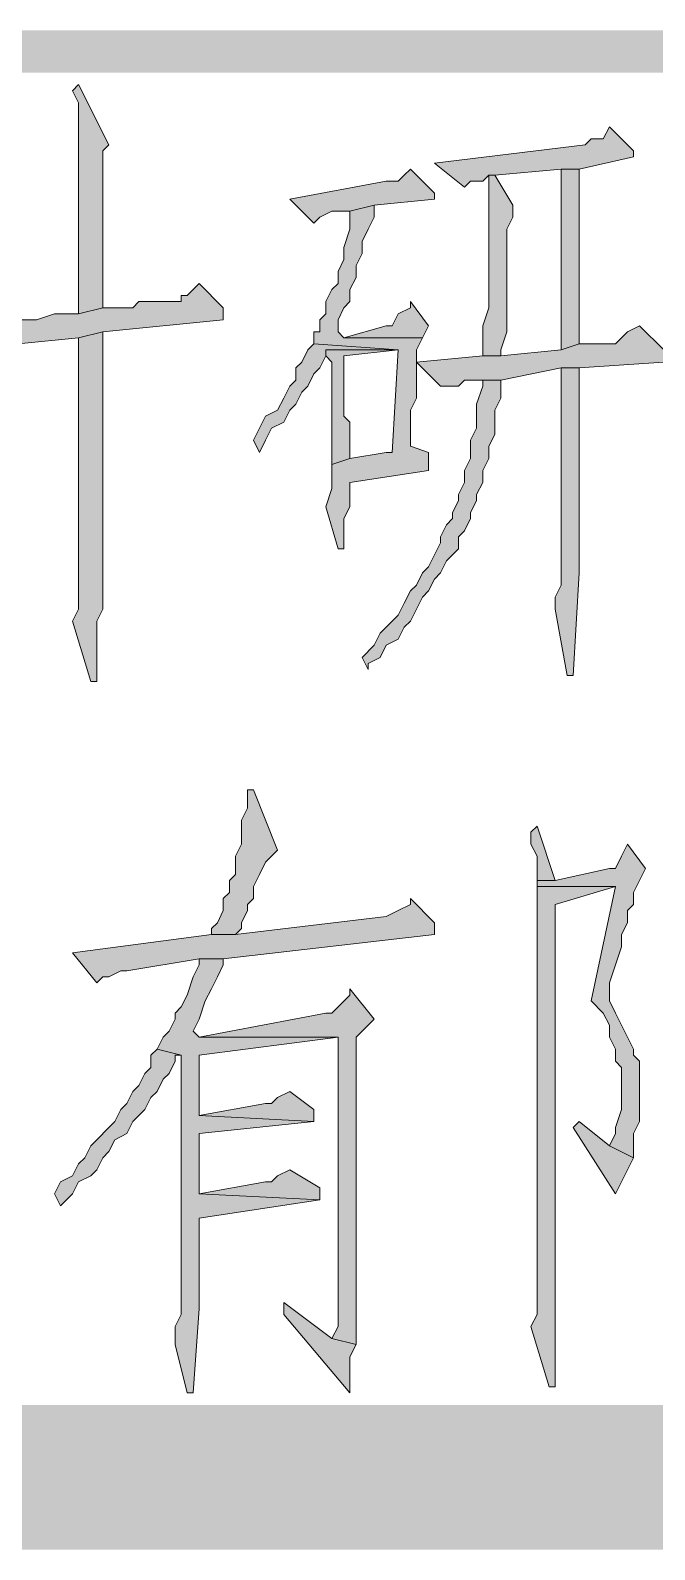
# Model space of a CAD drawing. Header units: inches. Extents: x 20 to 409, y 5 to 283.
# Drawn here: x 61.56 to 65.94, y 5.1 to 15.77 of the extents above; entities that cross this region are included whole.
import ezdxf

# ---------------------------------------------------------------- set-up
doc = ezdxf.new("R2010")
doc.units = ezdxf.units.IN
doc.header["$MEASUREMENT"] = 0
doc.layers.add('C00-00-00', color=7, linetype='Continuous')

msp = doc.modelspace()

# ---------------------------------------------------------------- hatches: boundary and pattern name
at = {"layer": 'C00-00-00'}
h = msp.add_hatch(color=0, dxfattribs=at)
h.dxf.hatch_style = 2
h.paths.add_polyline_path([(28.33, 15.766), (28.33, 15.469), (408.314, 15.766)])
h = msp.add_hatch(color=0, dxfattribs=at)
h.dxf.hatch_style = 2
h.paths.add_polyline_path([(28.33, 15.469), (408.314, 15.766), (408.314, 15.469)])
h = msp.add_hatch(color=0, dxfattribs=at)
h.dxf.hatch_style = 2
h.paths.add_polyline_path([(61.9, 15.385), (61.858, 15.342), (61.9, 15.258), (61.9, 13.776), (62.07, 13.818), (62.07, 13.988), (62.07, 14.072), (62.07, 14.919), (62.112, 14.961)])
h = msp.add_hatch(color=0, dxfattribs=at)
h.dxf.hatch_style = 2
h.paths.add_polyline_path([(65.626, 15.088), (65.583, 15.004), (65.499, 15.004), (65.456, 14.961), (64.398, 14.834), (64.61, 14.665), (64.652, 14.707), (64.737, 14.707), (64.779, 14.75), (64.821, 14.75), (65.287, 14.792), (65.414, 14.792), (65.795, 14.877), (65.795, 14.919)])
h = msp.add_hatch(color=0, dxfattribs=at)
h.dxf.hatch_style = 2
h.paths.add_polyline_path([(64.229, 14.792), (64.186, 14.75), (64.144, 14.707), (64.059, 14.707), (63.382, 14.58), (63.551, 14.411), (63.594, 14.453), (63.678, 14.496), (63.805, 14.496), (63.975, 14.538), (64.398, 14.58), (64.398, 14.623)])
h = msp.add_hatch(color=0, dxfattribs=at)
h.dxf.hatch_style = 2
h.paths.add_polyline_path([(64.821, 14.75), (64.779, 14.75), (64.779, 14.707), (64.779, 13.818), (64.737, 13.691), (64.737, 13.48), (64.864, 13.48), (64.864, 13.522), (64.906, 13.649), (64.906, 14.115), (64.906, 14.199), (64.906, 14.369), (64.948, 14.453), (64.948, 14.538)])
h = msp.add_hatch(color=0, dxfattribs=at)
h.dxf.hatch_style = 2
h.paths.add_polyline_path([(65.414, 14.792), (65.287, 14.792), (65.287, 14.75), (65.287, 13.522), (65.414, 13.564)])
h = msp.add_hatch(color=0, dxfattribs=at)
h.dxf.hatch_style = 2
h.paths.add_polyline_path([(63.975, 14.538), (63.805, 14.496), (63.805, 14.369), (63.763, 14.242), (63.763, 14.157), (63.721, 14.072), (63.721, 13.988), (63.678, 13.945), (63.636, 13.861), (63.636, 13.776), (63.594, 13.734), (63.594, 13.649), (63.551, 13.649), (63.551, 13.564), (64.144, 13.522), (64.102, 12.802), (64.059, 12.802), (63.805, 12.76), (63.678, 12.718), (63.678, 12.548), (63.636, 12.421), (63.721, 12.125), (63.763, 12.125), (63.763, 12.337), (63.805, 12.421), (63.805, 12.591), (64.356, 12.675), (64.356, 12.802), (64.229, 12.845), (64.229, 13.099), (64.271, 13.183), (64.271, 13.522), (64.313, 13.607), (63.763, 13.607), (63.721, 13.649), (63.721, 13.734), (63.763, 13.818), (63.805, 13.861), (63.805, 13.945), (63.848, 14.03), (63.848, 14.115), (63.89, 14.199), (63.89, 14.284), (63.932, 14.369), (63.975, 14.453)])
h = msp.add_hatch(color=0, dxfattribs=at)
h.dxf.hatch_style = 2
h.paths.add_polyline_path([(62.747, 13.988), (62.705, 13.945), (62.662, 13.903), (62.62, 13.903), (62.62, 13.861), (62.324, 13.861), (62.281, 13.818), (62.07, 13.818), (61.9, 13.776), (61.731, 13.776), (61.604, 13.734), (61.392, 13.734), (61.308, 13.691), (61.181, 13.691), (61.35, 13.522), (61.392, 13.522), (61.435, 13.564), (61.477, 13.564), (61.9, 13.607), (62.07, 13.649), (62.916, 13.734), (62.916, 13.818)])
h = msp.add_hatch(color=0, dxfattribs=at)
h.dxf.hatch_style = 2
h.paths.add_polyline_path([(64.229, 13.861), (64.229, 13.818), (64.144, 13.776), (64.102, 13.691), (64.059, 13.691), (63.763, 13.607), (64.313, 13.607), (64.356, 13.691)])
h = msp.add_hatch(color=0, dxfattribs=at)
h.dxf.hatch_style = 2
h.paths.add_polyline_path([(65.837, 13.691), (65.753, 13.649), (65.71, 13.607), (65.668, 13.564), (65.414, 13.564), (65.287, 13.522), (64.864, 13.48), (64.737, 13.48), (64.271, 13.437), (64.44, 13.268), (64.567, 13.268), (64.61, 13.31), (64.864, 13.31), (65.287, 13.395), (65.414, 13.395), (66.007, 13.437), (66.007, 13.522)])
h = msp.add_hatch(color=0, dxfattribs=at)
h.dxf.hatch_style = 2
h.paths.add_polyline_path([(62.07, 13.649), (61.9, 13.607), (61.9, 11.702), (61.858, 11.617), (61.985, 11.194), (62.027, 11.194), (62.027, 11.617), (62.07, 11.702)])
h = msp.add_hatch(color=0, dxfattribs=at)
h.dxf.hatch_style = 2
h.paths.add_polyline_path([(63.551, 13.564), (63.509, 13.522), (63.467, 13.437), (63.424, 13.395), (63.424, 13.31), (63.382, 13.268), (63.34, 13.183), (63.297, 13.099), (63.213, 13.056), (63.17, 12.972), (63.128, 12.887), (63.17, 12.802), (63.213, 12.887), (63.255, 12.972), (63.34, 13.014), (63.382, 13.099), (63.424, 13.141), (63.467, 13.226), (63.509, 13.268), (63.551, 13.353), (63.594, 13.395), (63.636, 13.48), (63.636, 13.522), (64.144, 13.522)])
h = msp.add_hatch(color=0, dxfattribs=at)
h.dxf.hatch_style = 2
h.paths.add_polyline_path([(64.144, 13.522), (63.636, 13.522), (63.636, 13.48), (63.678, 13.437), (63.678, 12.718), (63.805, 12.76), (63.805, 13.014), (63.763, 13.056), (63.763, 13.48)])
h = msp.add_hatch(color=0, dxfattribs=at)
h.dxf.hatch_style = 2
h.paths.add_polyline_path([(65.414, 13.395), (65.287, 13.395), (65.287, 13.353), (65.287, 11.956), (65.287, 11.871), (65.245, 11.786), (65.245, 11.702), (65.329, 11.236), (65.372, 11.236), (65.414, 11.956)])
h = msp.add_hatch(color=0, dxfattribs=at)
h.dxf.hatch_style = 2
h.paths.add_polyline_path([(64.864, 13.31), (64.737, 13.31), (64.737, 13.268), (64.694, 13.141), (64.694, 12.972), (64.652, 12.887), (64.652, 12.76), (64.61, 12.675), (64.61, 12.591), (64.567, 12.506), (64.567, 12.464), (64.525, 12.379), (64.525, 12.337), (64.483, 12.294), (64.44, 12.21), (64.44, 12.167), (64.398, 12.083), (64.356, 11.998), (64.313, 11.956), (64.271, 11.871), (64.229, 11.829), (64.186, 11.744), (64.144, 11.659), (64.059, 11.575), (64.017, 11.532), (63.975, 11.448), (63.89, 11.363), (63.932, 11.278), (63.932, 11.321), (64.017, 11.363), (64.059, 11.448), (64.144, 11.49), (64.186, 11.575), (64.229, 11.617), (64.271, 11.702), (64.313, 11.786), (64.356, 11.829), (64.398, 11.913), (64.44, 11.956), (64.483, 12.04), (64.525, 12.083), (64.567, 12.125), (64.567, 12.21), (64.61, 12.252), (64.652, 12.337), (64.652, 12.379), (64.694, 12.464), (64.694, 12.506), (64.737, 12.591), (64.737, 12.675), (64.779, 12.76), (64.779, 12.845), (64.821, 12.929), (64.821, 13.099), (64.864, 13.183)])
h = msp.add_hatch(color=0, dxfattribs=at)
h.dxf.hatch_style = 2
h.paths.add_polyline_path([(63.128, 10.432), (63.086, 10.432), (63.086, 10.389), (63.086, 10.305), (63.043, 10.22), (63.043, 10.051), (63.001, 9.966), (63.001, 9.839), (62.959, 9.797), (62.959, 9.712), (62.916, 9.67), (62.916, 9.585), (62.874, 9.5), (62.832, 9.458), (62.832, 9.416), (63.001, 9.416), (63.043, 9.458), (63.043, 9.5), (63.086, 9.585), (63.086, 9.627), (63.128, 9.67), (63.128, 9.754), (63.17, 9.839), (63.213, 9.924), (63.255, 9.966), (63.297, 10.008)])
h = msp.add_hatch(color=0, dxfattribs=at)
h.dxf.hatch_style = 2
h.paths.add_polyline_path([(65.118, 10.178), (65.075, 10.135), (65.075, 10.051), (65.118, 9.966), (65.118, 9.797), (65.245, 9.797)])
h = msp.add_hatch(color=0, dxfattribs=at)
h.dxf.hatch_style = 2
h.paths.add_polyline_path([(65.753, 10.051), (65.71, 9.966), (65.668, 9.881), (65.626, 9.881), (65.245, 9.797), (65.118, 9.797), (65.118, 9.754), (65.668, 9.754), (65.499, 8.95), (65.583, 8.865), (65.626, 8.781), (65.626, 8.696), (65.668, 8.611), (65.668, 8.527), (65.71, 8.484), (65.71, 8.188), (65.668, 8.061), (65.668, 8.019), (65.626, 7.934), (65.795, 7.849), (65.795, 8.019), (65.837, 8.103), (65.837, 8.527), (65.795, 8.569), (65.795, 8.611), (65.753, 8.696), (65.71, 8.781), (65.668, 8.865), (65.626, 8.95), (65.626, 9.077), (65.668, 9.204), (65.71, 9.331), (65.71, 9.416), (65.753, 9.5), (65.753, 9.585), (65.795, 9.627), (65.795, 9.712), (65.837, 9.797), (65.88, 9.881)])
h = msp.add_hatch(color=0, dxfattribs=at)
h.dxf.hatch_style = 2
h.paths.add_polyline_path([(65.118, 9.754), (65.118, 7.172), (65.118, 7.087), (65.118, 6.749), (65.075, 6.664), (65.202, 6.241), (65.245, 6.241), (65.245, 6.791), (65.245, 9.627), (65.668, 9.754)])
h = msp.add_hatch(color=0, dxfattribs=at)
h.dxf.hatch_style = 2
h.paths.add_polyline_path([(64.229, 9.67), (64.229, 9.627), (64.144, 9.585), (64.059, 9.543), (63.001, 9.416), (62.832, 9.416), (61.858, 9.289), (62.027, 9.077), (62.07, 9.119), (62.112, 9.119), (62.197, 9.162), (62.239, 9.162), (62.747, 9.246), (62.916, 9.246), (64.398, 9.416), (64.398, 9.5)])
h = msp.add_hatch(color=0, dxfattribs=at)
h.dxf.hatch_style = 2
h.paths.add_polyline_path([(62.916, 9.246), (62.747, 9.246), (62.747, 9.204), (62.705, 9.119), (62.662, 8.992), (62.62, 8.908), (62.578, 8.865), (62.578, 8.823), (62.535, 8.738), (62.493, 8.696), (62.451, 8.611), (62.62, 8.569), (62.62, 7.341), (62.62, 7.214), (62.62, 6.749), (62.578, 6.664), (62.578, 6.537), (62.662, 6.198), (62.705, 6.198), (62.747, 6.791), (62.747, 7.426), (63.594, 7.553), (62.747, 7.595), (62.747, 8.019), (63.551, 8.103), (62.747, 8.146), (62.747, 8.569), (63.721, 8.696), (62.747, 8.696), (62.705, 8.738), (62.747, 8.823), (62.789, 8.95), (62.832, 9.035), (62.874, 9.119), (62.916, 9.204)])
h = msp.add_hatch(color=0, dxfattribs=at)
h.dxf.hatch_style = 2
h.paths.add_polyline_path([(63.805, 9.035), (63.805, 8.992), (63.721, 8.908), (63.678, 8.865), (63.636, 8.865), (62.747, 8.696), (63.721, 8.696), (63.721, 6.833), (63.721, 6.664), (63.678, 6.579), (63.848, 6.537), (63.848, 8.146), (63.848, 8.23), (63.848, 8.696), (63.89, 8.738), (63.975, 8.823)])
h = msp.add_hatch(color=0, dxfattribs=at)
h.dxf.hatch_style = 2
h.paths.add_polyline_path([(62.451, 8.611), (62.408, 8.569), (62.408, 8.484), (62.366, 8.442), (62.324, 8.357), (62.281, 8.315), (62.239, 8.23), (62.197, 8.188), (62.154, 8.103), (62.112, 8.061), (62.027, 7.976), (61.985, 7.934), (61.943, 7.849), (61.9, 7.807), (61.858, 7.722), (61.773, 7.68), (61.731, 7.595), (61.773, 7.511), (61.816, 7.553), (61.858, 7.595), (61.9, 7.68), (61.985, 7.722), (62.027, 7.765), (62.07, 7.849), (62.112, 7.892), (62.154, 7.976), (62.239, 8.019), (62.281, 8.103), (62.324, 8.146), (62.366, 8.188), (62.408, 8.273), (62.451, 8.315), (62.493, 8.4), (62.535, 8.442), (62.578, 8.527), (62.578, 8.569), (62.62, 8.569)])
h = msp.add_hatch(color=0, dxfattribs=at)
h.dxf.hatch_style = 2
h.paths.add_polyline_path([(63.382, 8.315), (63.297, 8.273), (63.255, 8.23), (63.213, 8.23), (62.747, 8.146), (63.551, 8.103), (63.551, 8.188)])
h = msp.add_hatch(color=0, dxfattribs=at)
h.dxf.hatch_style = 2
h.paths.add_polyline_path([(65.414, 8.103), (65.372, 8.061), (65.668, 7.595), (65.71, 7.68), (65.753, 7.765), (65.795, 7.849), (65.626, 7.934)])
h = msp.add_hatch(color=0, dxfattribs=at)
h.dxf.hatch_style = 2
h.paths.add_polyline_path([(63.382, 7.765), (63.297, 7.722), (63.255, 7.68), (63.213, 7.68), (62.747, 7.595), (63.594, 7.553), (63.594, 7.638)])
h = msp.add_hatch(color=0, dxfattribs=at)
h.dxf.hatch_style = 2
h.paths.add_polyline_path([(63.34, 6.833), (63.34, 6.749), (63.805, 6.198), (63.805, 6.452), (63.848, 6.537), (63.678, 6.579)])
h = msp.add_hatch(color=0, dxfattribs=at)
h.dxf.hatch_style = 2
h.paths.add_polyline_path([(28.838, 6.114), (27.822, 5.098), (407.806, 6.114)])
h = msp.add_hatch(color=0, dxfattribs=at)
h.dxf.hatch_style = 2
h.paths.add_polyline_path([(27.822, 5.098), (407.806, 6.114), (408.822, 5.098)])

# ---------------------------------------------------------------- linework, layer by layer
at = {"layer": 'C00-00-00', "color": 0, "lineweight": 0}
for points in [[(61.9, 15.385), (61.858, 15.342), (61.9, 15.258), (61.9, 13.776), (62.07, 13.818), (62.07, 13.988), (62.07, 14.072), (62.07, 14.919), (62.112, 14.961)], [(65.626, 15.088), (65.583, 15.004), (65.499, 15.004), (65.456, 14.961), (64.398, 14.834), (64.61, 14.665), (64.652, 14.707), (64.737, 14.707), (64.779, 14.75), (64.821, 14.75), (65.287, 14.792), (65.414, 14.792), (65.795, 14.877), (65.795, 14.919)], [(64.229, 14.792), (64.186, 14.75), (64.144, 14.707), (64.059, 14.707), (63.382, 14.58), (63.551, 14.411), (63.594, 14.453), (63.678, 14.496), (63.805, 14.496), (63.975, 14.538), (64.398, 14.58), (64.398, 14.623)], [(64.821, 14.75), (64.779, 14.75), (64.779, 14.707), (64.779, 13.818), (64.737, 13.691), (64.737, 13.48), (64.864, 13.48), (64.864, 13.522), (64.906, 13.649), (64.906, 14.115), (64.906, 14.199), (64.906, 14.369), (64.948, 14.453), (64.948, 14.538)], [(65.414, 14.792), (65.287, 14.792), (65.287, 14.75), (65.287, 13.522), (65.414, 13.564)], [(63.975, 14.538), (63.805, 14.496), (63.805, 14.369), (63.763, 14.242), (63.763, 14.157), (63.721, 14.072), (63.721, 13.988), (63.678, 13.945), (63.636, 13.861), (63.636, 13.776), (63.594, 13.734), (63.594, 13.649), (63.551, 13.649), (63.551, 13.564), (64.144, 13.522), (64.102, 12.802), (64.059, 12.802), (63.805, 12.76), (63.678, 12.718), (63.678, 12.548), (63.636, 12.421), (63.721, 12.125), (63.763, 12.125), (63.763, 12.337), (63.805, 12.421), (63.805, 12.591), (64.356, 12.675), (64.356, 12.802), (64.229, 12.845), (64.229, 13.099), (64.271, 13.183), (64.271, 13.522), (64.313, 13.607), (63.763, 13.607), (63.721, 13.649), (63.721, 13.734), (63.763, 13.818), (63.805, 13.861), (63.805, 13.945), (63.848, 14.03), (63.848, 14.115), (63.89, 14.199), (63.89, 14.284), (63.932, 14.369), (63.975, 14.453)], [(62.747, 13.988), (62.705, 13.945), (62.662, 13.903), (62.62, 13.903), (62.62, 13.861), (62.324, 13.861), (62.281, 13.818), (62.07, 13.818), (61.9, 13.776), (61.731, 13.776), (61.604, 13.734), (61.392, 13.734), (61.308, 13.691), (61.181, 13.691), (61.35, 13.522), (61.392, 13.522), (61.435, 13.564), (61.477, 13.564), (61.9, 13.607), (62.07, 13.649), (62.916, 13.734), (62.916, 13.818)], [(64.229, 13.861), (64.229, 13.818), (64.144, 13.776), (64.102, 13.691), (64.059, 13.691), (63.763, 13.607), (64.313, 13.607), (64.356, 13.691)], [(65.837, 13.691), (65.753, 13.649), (65.71, 13.607), (65.668, 13.564), (65.414, 13.564), (65.287, 13.522), (64.864, 13.48), (64.737, 13.48), (64.271, 13.437), (64.44, 13.268), (64.567, 13.268), (64.61, 13.31), (64.864, 13.31), (65.287, 13.395), (65.414, 13.395), (66.007, 13.437), (66.007, 13.522)], [(62.07, 13.649), (61.9, 13.607), (61.9, 11.702), (61.858, 11.617), (61.985, 11.194), (62.027, 11.194), (62.027, 11.617), (62.07, 11.702)], [(63.551, 13.564), (63.509, 13.522), (63.467, 13.437), (63.424, 13.395), (63.424, 13.31), (63.382, 13.268), (63.34, 13.183), (63.297, 13.099), (63.213, 13.056), (63.17, 12.972), (63.128, 12.887), (63.17, 12.802), (63.213, 12.887), (63.255, 12.972), (63.34, 13.014), (63.382, 13.099), (63.424, 13.141), (63.467, 13.226), (63.509, 13.268), (63.551, 13.353), (63.594, 13.395), (63.636, 13.48), (63.636, 13.522), (64.144, 13.522)], [(64.144, 13.522), (63.636, 13.522), (63.636, 13.48), (63.678, 13.437), (63.678, 12.718), (63.805, 12.76), (63.805, 13.014), (63.763, 13.056), (63.763, 13.48)], [(65.414, 13.395), (65.287, 13.395), (65.287, 13.353), (65.287, 11.956), (65.287, 11.871), (65.245, 11.786), (65.245, 11.702), (65.329, 11.236), (65.372, 11.236), (65.414, 11.956)], [(64.864, 13.31), (64.737, 13.31), (64.737, 13.268), (64.694, 13.141), (64.694, 12.972), (64.652, 12.887), (64.652, 12.76), (64.61, 12.675), (64.61, 12.591), (64.567, 12.506), (64.567, 12.464), (64.525, 12.379), (64.525, 12.337), (64.483, 12.294), (64.44, 12.21), (64.44, 12.167), (64.398, 12.083), (64.356, 11.998), (64.313, 11.956), (64.271, 11.871), (64.229, 11.829), (64.186, 11.744), (64.144, 11.659), (64.059, 11.575), (64.017, 11.532), (63.975, 11.448), (63.89, 11.363), (63.932, 11.278), (63.932, 11.321), (64.017, 11.363), (64.059, 11.448), (64.144, 11.49), (64.186, 11.575), (64.229, 11.617), (64.271, 11.702), (64.313, 11.786), (64.356, 11.829), (64.398, 11.913), (64.44, 11.956), (64.483, 12.04), (64.525, 12.083), (64.567, 12.125), (64.567, 12.21), (64.61, 12.252), (64.652, 12.337), (64.652, 12.379), (64.694, 12.464), (64.694, 12.506), (64.737, 12.591), (64.737, 12.675), (64.779, 12.76), (64.779, 12.845), (64.821, 12.929), (64.821, 13.099), (64.864, 13.183)], [(63.128, 10.432), (63.086, 10.432), (63.086, 10.389), (63.086, 10.305), (63.043, 10.22), (63.043, 10.051), (63.001, 9.966), (63.001, 9.839), (62.959, 9.797), (62.959, 9.712), (62.916, 9.67), (62.916, 9.585), (62.874, 9.5), (62.832, 9.458), (62.832, 9.416), (63.001, 9.416), (63.043, 9.458), (63.043, 9.5), (63.086, 9.585), (63.086, 9.627), (63.128, 9.67), (63.128, 9.754), (63.17, 9.839), (63.213, 9.924), (63.255, 9.966), (63.297, 10.008)], [(65.118, 10.178), (65.075, 10.135), (65.075, 10.051), (65.118, 9.966), (65.118, 9.797), (65.245, 9.797)], [(65.753, 10.051), (65.71, 9.966), (65.668, 9.881), (65.626, 9.881), (65.245, 9.797), (65.118, 9.797), (65.118, 9.754), (65.668, 9.754), (65.499, 8.95), (65.583, 8.865), (65.626, 8.781), (65.626, 8.696), (65.668, 8.611), (65.668, 8.527), (65.71, 8.484), (65.71, 8.188), (65.668, 8.061), (65.668, 8.019), (65.626, 7.934), (65.795, 7.849), (65.795, 8.019), (65.837, 8.103), (65.837, 8.527), (65.795, 8.569), (65.795, 8.611), (65.753, 8.696), (65.71, 8.781), (65.668, 8.865), (65.626, 8.95), (65.626, 9.077), (65.668, 9.204), (65.71, 9.331), (65.71, 9.416), (65.753, 9.5), (65.753, 9.585), (65.795, 9.627), (65.795, 9.712), (65.837, 9.797), (65.88, 9.881)], [(65.118, 9.754), (65.118, 7.172), (65.118, 7.087), (65.118, 6.749), (65.075, 6.664), (65.202, 6.241), (65.245, 6.241), (65.245, 6.791), (65.245, 9.627), (65.668, 9.754)], [(64.229, 9.67), (64.229, 9.627), (64.144, 9.585), (64.059, 9.543), (63.001, 9.416), (62.832, 9.416), (61.858, 9.289), (62.027, 9.077), (62.07, 9.119), (62.112, 9.119), (62.197, 9.162), (62.239, 9.162), (62.747, 9.246), (62.916, 9.246), (64.398, 9.416), (64.398, 9.5)], [(62.916, 9.246), (62.747, 9.246), (62.747, 9.204), (62.705, 9.119), (62.662, 8.992), (62.62, 8.908), (62.578, 8.865), (62.578, 8.823), (62.535, 8.738), (62.493, 8.696), (62.451, 8.611), (62.62, 8.569), (62.62, 7.341), (62.62, 7.214), (62.62, 6.749), (62.578, 6.664), (62.578, 6.537), (62.662, 6.198), (62.705, 6.198), (62.747, 6.791), (62.747, 7.426), (63.594, 7.553), (62.747, 7.595), (62.747, 8.019), (63.551, 8.103), (62.747, 8.146), (62.747, 8.569), (63.721, 8.696), (62.747, 8.696), (62.705, 8.738), (62.747, 8.823), (62.789, 8.95), (62.832, 9.035), (62.874, 9.119), (62.916, 9.204)], [(63.805, 9.035), (63.805, 8.992), (63.721, 8.908), (63.678, 8.865), (63.636, 8.865), (62.747, 8.696), (63.721, 8.696), (63.721, 6.833), (63.721, 6.664), (63.678, 6.579), (63.848, 6.537), (63.848, 8.146), (63.848, 8.23), (63.848, 8.696), (63.89, 8.738), (63.975, 8.823)], [(62.451, 8.611), (62.408, 8.569), (62.408, 8.484), (62.366, 8.442), (62.324, 8.357), (62.281, 8.315), (62.239, 8.23), (62.197, 8.188), (62.154, 8.103), (62.112, 8.061), (62.027, 7.976), (61.985, 7.934), (61.943, 7.849), (61.9, 7.807), (61.858, 7.722), (61.773, 7.68), (61.731, 7.595), (61.773, 7.511), (61.816, 7.553), (61.858, 7.595), (61.9, 7.68), (61.985, 7.722), (62.027, 7.765), (62.07, 7.849), (62.112, 7.892), (62.154, 7.976), (62.239, 8.019), (62.281, 8.103), (62.324, 8.146), (62.366, 8.188), (62.408, 8.273), (62.451, 8.315), (62.493, 8.4), (62.535, 8.442), (62.578, 8.527), (62.578, 8.569), (62.62, 8.569)], [(63.382, 8.315), (63.297, 8.273), (63.255, 8.23), (63.213, 8.23), (62.747, 8.146), (63.551, 8.103), (63.551, 8.188)], [(65.414, 8.103), (65.372, 8.061), (65.668, 7.595), (65.71, 7.68), (65.753, 7.765), (65.795, 7.849), (65.626, 7.934)], [(63.382, 7.765), (63.297, 7.722), (63.255, 7.68), (63.213, 7.68), (62.747, 7.595), (63.594, 7.553), (63.594, 7.638)], [(63.34, 6.833), (63.34, 6.749), (63.805, 6.198), (63.805, 6.452), (63.848, 6.537), (63.678, 6.579)]]:
    msp.add_lwpolyline(points, close=True, dxfattribs=at)

doc.saveas('drawing.dxf')
